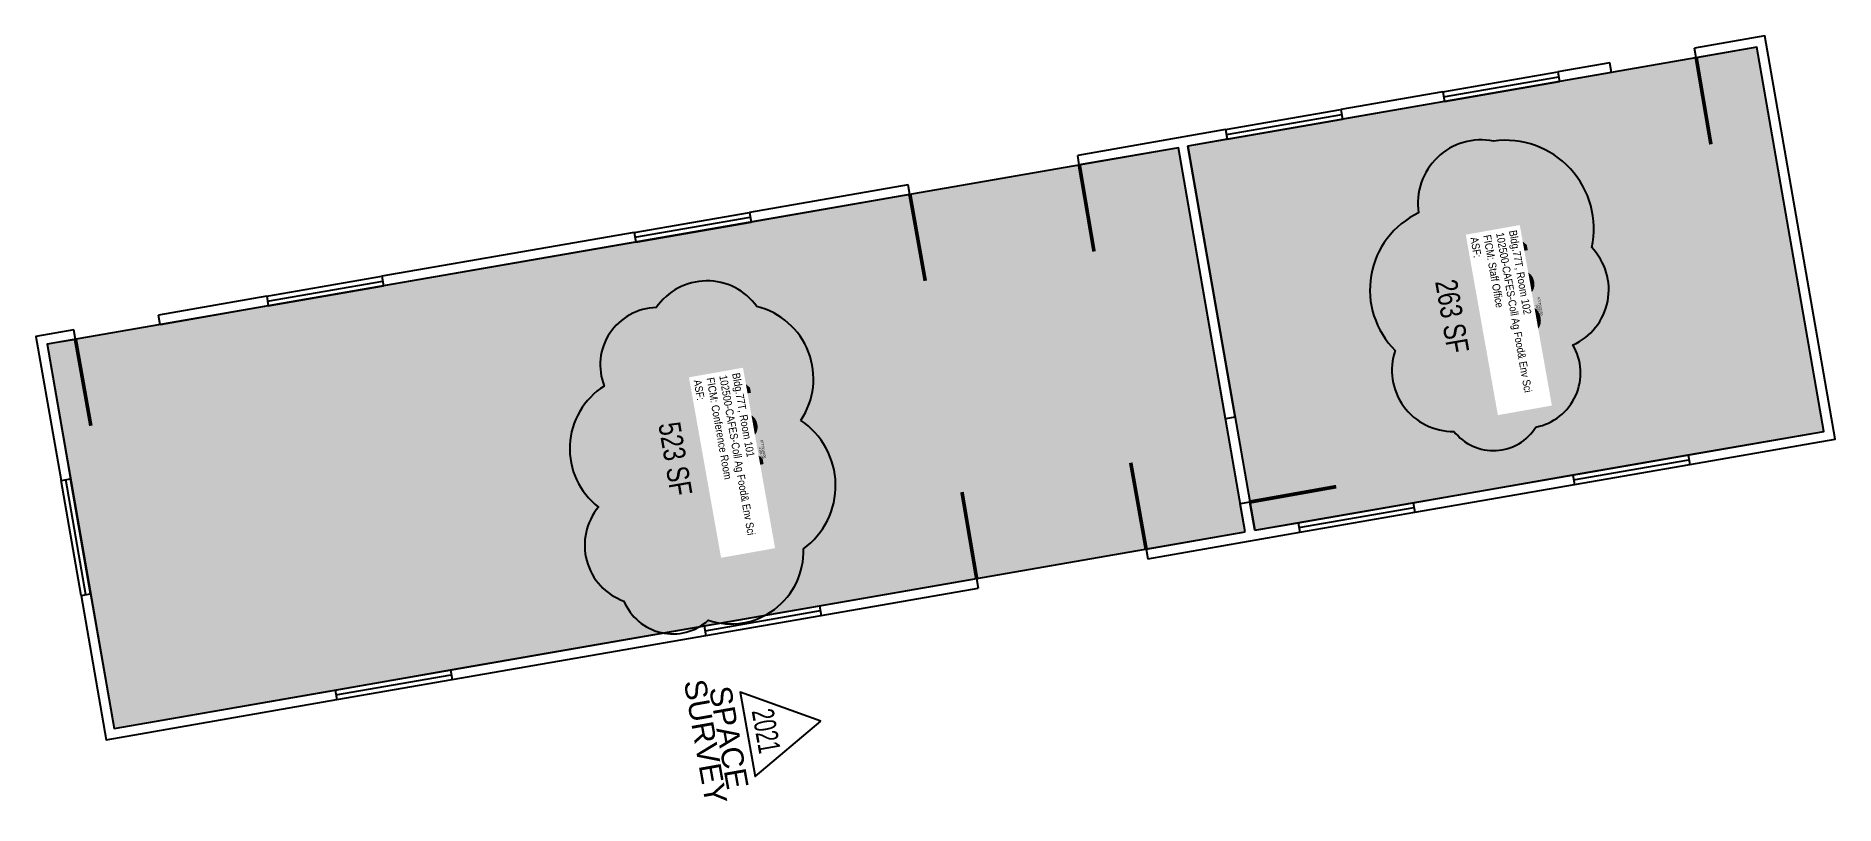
# Model space of a CAD drawing. Header units: inches. Extents: x 69179698 to 69180436, y 27710889 to 27711204.
import ezdxf
from ezdxf.enums import TextEntityAlignment as Align

# ---------------------------------------------------------------- set-up
doc = ezdxf.new("R2010")
doc.units = ezdxf.units.IN
doc.header["$MEASUREMENT"] = 0
for name, color, linetype in [('A-DOOR', 2, 'Continuous'), ('A-GLAZ', 1, 'Continuous'), ('A-IDEN-RNUM', 7, 'Continuous'), ('A-IDEN-SNUM', 4, 'Continuous'), ('A-IDEN-VNUM', 4, 'Continuous'), ('A-WALL', 5, 'Continuous'), ('AREA-ASSIGN', 7, 'Continuous'), ('AREA-TEXT', 3, 'Continuous'), ('Rooms-Category-Color', 7, 'Continuous'), ('Rooms-College-Color', 7, 'Continuous'), ('Rooms-Department-Color', 7, 'Continuous'), ('Rooms-Division-Color', 7, 'Continuous'), ('Rooms-Information', 7, 'Continuous')]:
    doc.layers.add(name, color=color, linetype=linetype)
doc.layers.add('A-REV', color=1, linetype='Continuous', true_color=0xff0000)
doc.styles.add('Arial', font='arial.ttf')
doc.styles.add('CP_AREA', font='arial.ttf', dxfattribs={"height": 15})
doc.styles.add('CP_ROOMSNUMBER', font='arial.ttf', dxfattribs={"height": 1})
doc.styles.add('CP_ROOMVNUMBER', font='arial.ttf', dxfattribs={"width": 0.85, "height": 0.075})

# ---------------------------------------------------------------- blocks, each defined once
blk = doc.blocks.new('Space Revision')
at = {"layer": 'A-REV', "transparency": 16777216}
blk.add_lwpolyline([(0, 2.538), (-1.465, 0), (1.465, 0)], close=True, dxfattribs=at)
at = {"layer": 'A-REV', "transparency": 16777216, "insert": (0, -0.274), "char_height": 0.75, "attachment_point": 2, "line_spacing_factor": 0.65, "style": 'Arial'}
blk.add_mtext_dynamic_manual_height_columns('SPACE\\PSURVEY', width=1.2391, gutter_width=0.0182, heights=[0], dxfattribs=at)
at = {"layer": 'A-REV', "transparency": 16777216, "style": 'Arial', "width": 0.65}
blk.add_attdef('YEAR', text='', height=0.75, dxfattribs=at).set_placement((0, 0.646), align=Align.MIDDLE_CENTER)
at = {"layer": 'A-REV', "style": 'Arial', "flags": 1}
blk.add_attdef('UPDATES', text='', height=0.75, dxfattribs=at).set_placement((1.499, 1.084), align=Align.TOP_LEFT)

msp = doc.modelspace()

# ---------------------------------------------------------------- hatches: boundary and pattern name
at = {"layer": 'Rooms-Category-Color', "true_color": 0xfa9ba3}
for points in [[(69180198.32, 27711001.34), (69180431.78, 27711041.91), (69180404.38, 27711199.55), (69180170.93, 27711158.98)], [(69180194.38, 27711000.66), (69180166.99, 27711158.3), (69179702.9, 27711077.65), (69179730.29, 27710920.01)]]:
    msp.add_hatch(color=241, dxfattribs=at).paths.add_polyline_path(points)
at = {"layer": 'Rooms-College-Color', "true_color": 0xadadad}
for points in [[(69180198.32, 27711001.34), (69180431.78, 27711041.91), (69180404.38, 27711199.55), (69180170.93, 27711158.98)], [(69180194.38, 27711000.66), (69180166.99, 27711158.3), (69179702.9, 27711077.65), (69179730.29, 27710920.01)]]:
    msp.add_hatch(color=253, dxfattribs=at).paths.add_polyline_path(points)
at = {"layer": 'Rooms-Department-Color', "true_color": 0xe3c5e1}
for points in [[(69180198.32, 27711001.34), (69180431.78, 27711041.91), (69180404.38, 27711199.55), (69180170.93, 27711158.98)], [(69180194.38, 27711000.66), (69180166.99, 27711158.3), (69179702.9, 27711077.65), (69179730.29, 27710920.01)]]:
    msp.add_hatch(color=254, dxfattribs=at).paths.add_polyline_path(points)
at = {"layer": 'Rooms-Division-Color', "true_color": 0xe3c5e1}
for points in [[(69180198.32, 27711001.34), (69180431.78, 27711041.91), (69180404.38, 27711199.55), (69180170.93, 27711158.98)], [(69180194.38, 27711000.66), (69180166.99, 27711158.3), (69179702.9, 27711077.65), (69179730.29, 27710920.01)]]:
    msp.add_hatch(color=254, dxfattribs=at).paths.add_polyline_path(points)

# ---------------------------------------------------------------- linework, layer by layer
at = {"layer": 'A-DOOR'}
for points in [[(69180379.46, 27711195.22, 1.5, 1.5, 0), (69180385.48, 27711159.72, 0, 0, 0), (69180384.75, 27711159.6, 0, 0, -0.400959), (69180344.7, 27711189.18, 0, 0, -0.400959)], [(69180056.83, 27711139.15, 1.5, 1.5, 0), (69180063.13, 27711103.71, 0, 0, 0), (69180063.87, 27711103.84, 0, 0, 0.400959), (69180091.59, 27711145.19, 0, 0, 0.400959)], [(69180126.35, 27711151.23, 1.5, 1.5, 0), (69180132.38, 27711115.74, 0, 0, 0), (69180131.64, 27711115.62, 0, 0, -0.400959), (69180091.59, 27711145.19, 0, 0, -0.400959)], [(69179714.47, 27711079.66, 1.5, 1.5, 0), (69179720.78, 27711044.22, 0, 0, 0), (69179721.51, 27711044.35, 0, 0, 0.400959), (69179749.23, 27711085.7, 0, 0, 0.400959)], [(69180196.31, 27711012.92, 1.5, 1.5, 0), (69180231.75, 27711019.23, 0, 0, 0), (69180231.62, 27711019.96, 0, 0, 0.400959), (69180190.27, 27711047.68, 0, 0, 0.400959)], [(69180153.75, 27710993.6, 1.5, 1.5, 0), (69180147.44, 27711029.04, 0, 0, 0), (69180146.71, 27711028.91, 0, 0, 0.400959), (69180118.98, 27710987.56, 0, 0, 0.400959)], [(69180084.22, 27710981.52, 1.5, 1.5, 0), (69180078.2, 27711017.01, 0, 0, 0), (69180078.94, 27711017.13, 0, 0, -0.400959), (69180118.98, 27710987.56, 0, 0, -0.400959)]]:
    msp.add_lwpolyline(points, format="xyseb", dxfattribs=at)
at = {"layer": 'A-GLAZ'}
for points in [[(69180275.43, 27711181.2), (69180322.72, 27711189.42)], [(69180275.77, 27711179.23), (69180323.07, 27711187.45)], [(69180276.12, 27711177.26), (69180323.41, 27711185.48)], [(69180186.38, 27711165.73), (69180233.67, 27711173.94)], [(69180186.72, 27711163.76), (69180234.01, 27711171.97)], [(69180187.07, 27711161.78), (69180234.36, 27711170)], [(69179943.69, 27711123.55), (69179990.98, 27711131.77)], [(69179944.03, 27711121.58), (69179991.32, 27711129.8)], [(69179944.37, 27711119.61), (69179991.66, 27711127.83)], [(69179792.92, 27711097.35), (69179840.21, 27711105.57)], [(69179793.26, 27711095.38), (69179840.55, 27711103.6)], [(69179793.6, 27711093.41), (69179840.9, 27711101.63)], [(69180328.81, 27711024.02), (69180376.1, 27711032.24)], [(69180329.15, 27711022.05), (69180376.44, 27711030.26)], [(69180329.49, 27711020.08), (69180376.78, 27711028.29)], [(69179716.76, 27710974.5), (69179708.54, 27711021.79)], [(69179718.73, 27710974.84), (69179710.51, 27711022.14)], [(69179720.7, 27710975.19), (69179712.48, 27711022.48)], [(69180216.08, 27711004.43), (69180263.37, 27711012.65)], [(69180216.43, 27711002.46), (69180263.72, 27711010.68)], [(69180216.77, 27711000.49), (69180264.06, 27711008.71)], [(69179972.46, 27710962.1), (69180019.75, 27710970.31)], [(69179972.81, 27710960.13), (69180020.1, 27710968.34)], [(69179973.15, 27710958.15), (69180020.44, 27710966.37)], [(69179821, 27710935.78), (69179868.29, 27710943.99)], [(69179821.34, 27710933.81), (69179868.63, 27710942.02)], [(69179821.68, 27710931.84), (69179868.97, 27710940.05)]]:
    msp.add_lwpolyline(points, dxfattribs=at)
at = {"layer": 'A-REV'}
for points in [[(69180336.6, 27711117.36, 0.520567), (69180296.31, 27711161.03, 0.520567), (69180265.57, 27711131.6, 0.520567), (69180255.95, 27711075.15, 0.520567), (69180280.07, 27711041.89, 0.520567), (69180313.67, 27711043.69, 0.520567), (69180328.84, 27711077.37, 0.520567)], [(69180012.08, 27711046.4, 0.520567), (69179994.05, 27711093.13, 0.520567), (69179952.75, 27711092.7, 0.520567), (69179931.4, 27711060.51, 0.520567), (69179929.05, 27711010.83, 0.520567), (69179939.53, 27710972.25, 0.520567), (69179974.08, 27710964.4, 0.520567), (69180013.18, 27710993.7, 0.520567)]]:
    msp.add_lwpolyline(points, format="xyb", close=True, dxfattribs=at)
at = {"layer": 'A-WALL'}
for points in [[(69180376.1, 27711032.24), (69180431.78, 27711041.91), (69180404.38, 27711199.55), (69180379.46, 27711195.22)], [(69180376.78, 27711028.29), (69180436.4, 27711038.65), (69180407.64, 27711204.17), (69180378.78, 27711199.16)], [(69180379.46, 27711195.22), (69180378.78, 27711199.16)], [(69180344.01, 27711193.12), (69180322.72, 27711189.42)], [(69180344.7, 27711189.17), (69180344.02, 27711193.11)], [(69180322.72, 27711189.42), (69180323.41, 27711185.48)], [(69180344.7, 27711189.18), (69180323.41, 27711185.48)], [(69180275.43, 27711181.2), (69180233.67, 27711173.94)], [(69180276.12, 27711177.26), (69180234.36, 27711170)], [(69180275.43, 27711181.2), (69180276.12, 27711177.26)], [(69180233.67, 27711173.94), (69180234.36, 27711170)], [(69180186.38, 27711165.73), (69180125.67, 27711155.18)], [(69180187.07, 27711161.78), (69180170.93, 27711158.98)], [(69180186.38, 27711165.73), (69180187.07, 27711161.78)], [(69180126.35, 27711151.23), (69180125.67, 27711155.18)], [(69180166.99, 27711158.3), (69180126.35, 27711151.23)], [(69180186.33, 27711047), (69180166.99, 27711158.3)], [(69180190.27, 27711047.68), (69180170.93, 27711158.98)], [(69180056.15, 27711143.1), (69179990.98, 27711131.77)], [(69180056.83, 27711139.15), (69179991.66, 27711127.83)], [(69180056.83, 27711139.15), (69180056.15, 27711143.1)], [(69179990.98, 27711131.77), (69179991.66, 27711127.83)], [(69179943.69, 27711123.55), (69179840.21, 27711105.57)], [(69179943.69, 27711123.55), (69179944.37, 27711119.61)], [(69179944.37, 27711119.61), (69179840.9, 27711101.63)], [(69179840.21, 27711105.57), (69179840.9, 27711101.63)], [(69179792.92, 27711097.35), (69179748.55, 27711089.64)], [(69179792.92, 27711097.35), (69179793.6, 27711093.41)], [(69179749.23, 27711085.7), (69179748.55, 27711089.64)], [(69179793.6, 27711093.41), (69179749.23, 27711085.7)], [(69179713.79, 27711083.6), (69179698.27, 27711080.91), (69179708.54, 27711021.79)], [(69179714.47, 27711079.66), (69179702.9, 27711077.65), (69179712.48, 27711022.48)], [(69179714.47, 27711079.66), (69179713.79, 27711083.6)], [(69180190.27, 27711047.68), (69180186.33, 27711047)], [(69180376.1, 27711032.24), (69180376.78, 27711028.29)], [(69179708.54, 27711021.79), (69179712.48, 27711022.48)], [(69180263.37, 27711012.65), (69180328.81, 27711024.02)], [(69180264.06, 27711008.71), (69180329.49, 27711020.08)], [(69180328.81, 27711024.02), (69180329.49, 27711020.08)], [(69180196.31, 27711012.92), (69180192.37, 27711012.24)], [(69180198.32, 27711001.34), (69180196.31, 27711012.92)], [(69180263.37, 27711012.65), (69180264.06, 27711008.71)], [(69180194.38, 27711000.66), (69180192.37, 27711012.24)], [(69180153.75, 27710993.6), (69180194.38, 27711000.66)], [(69180154.43, 27710989.66), (69180216.77, 27711000.49)], [(69180198.32, 27711001.34), (69180216.08, 27711004.43)], [(69180216.08, 27711004.43), (69180216.77, 27711000.49)], [(69180153.75, 27710993.6), (69180154.43, 27710989.66)], [(69180019.75, 27710970.31), (69180084.22, 27710981.52)], [(69180020.44, 27710966.37), (69180084.91, 27710977.58)], [(69180084.22, 27710981.52), (69180084.91, 27710977.58)], [(69179716.76, 27710974.5), (69179720.7, 27710975.19)], [(69179716.76, 27710974.5), (69179727.03, 27710915.39), (69179821.68, 27710931.84)], [(69179720.7, 27710975.19), (69179730.29, 27710920.01), (69179821, 27710935.78)], [(69180019.75, 27710970.31), (69180020.44, 27710966.37)], [(69179868.29, 27710943.99), (69179972.46, 27710962.1)], [(69179972.46, 27710962.1), (69179973.15, 27710958.15)], [(69179868.97, 27710940.05), (69179973.15, 27710958.15)], [(69179868.29, 27710943.99), (69179868.97, 27710940.05)], [(69179821, 27710935.78), (69179821.68, 27710931.84)]]:
    msp.add_lwpolyline(points, dxfattribs=at)
at = {"layer": 'AREA-ASSIGN'}
for points in [[(69180198.32, 27711001.34), (69180431.78, 27711041.91), (69180404.38, 27711199.55), (69180170.93, 27711158.98)], [(69180194.38, 27711000.66), (69180166.99, 27711158.3), (69179702.9, 27711077.65), (69179730.29, 27710920.01)]]:
    msp.add_lwpolyline(points, close=True, dxfattribs=at)

# ---------------------------------------------------------------- block references
at = {"layer": 'A-REV', "xscale": 12, "yscale": 12, "zscale": 12, "rotation": 280.08}
msp.add_blockref('Space Revision', (69179990.27, 27710917.64), dxfattribs=at).add_auto_attribs({'YEAR': '2021'})

# ---------------------------------------------------------------- texts
at = {"layer": 'A-IDEN-RNUM', "style": 'CP_ROOMSNUMBER', "width": 0.85}
for s, p in [('0102-00', (69180314.5, 27711091.43)), ('0101-00', (69179995.78, 27711032.88))]:
    msp.add_text(s, height=1, rotation=280.08139, dxfattribs=at).set_placement(p, align=Align.MIDDLE)
at = {"layer": 'A-IDEN-SNUM', "style": 'CP_ROOMSNUMBER', "width": 0.85}
for s, p in [('077T010200', (69180315.43, 27711093.21)), ('077T010100', (69179996.71, 27711034.66))]:
    msp.add_text(s, height=1, rotation=280.08139, dxfattribs=at).set_placement(p, align=Align.MIDDLE)
at = {"layer": 'A-IDEN-VNUM', "style": 'CP_ROOMVNUMBER', "width": 0.85}
for s, p in [('102', (69180301.57, 27711101.32)), ('101', (69179982.85, 27711042.78))]:
    msp.add_text(s, height=22.5, rotation=280.08139, dxfattribs=at).set_placement(p, align=Align.MIDDLE)
at = {"layer": 'AREA-TEXT', "style": 'CP_AREA', "width": 0.75}
for s, p in [('263 SF', (69180279.33, 27711089.15)), ('523 SF', (69179960.61, 27711030.61))]:
    msp.add_text(s, height=9, rotation=279.85776, dxfattribs=at).set_placement(p, align=Align.MIDDLE_CENTER)

# ---------------------------------------------------------------- next in the draw order: texts
at = {"layer": 'Rooms-Information', "char_height": 3.2143, "width": 72, "attachment_point": 7, "rotation": 280.08139, "style": 'CP_ROOMVNUMBER', "bg_fill": 3, "box_fill_scale": 1.5, "bg_fill_color": 256, "bg_fill_true_color": 13158600, "bg_fill_transparency": 0}
for s, insert in [('Bldg.77T, Room 102^M^J102500-CAFES-Coll Ag Food& Env Sci^M^JFICM: Staff Office^M^JASF: ', (69180286.73, 27711121.32)), ('Bldg.77T, Room 101^M^J102500-CAFES-Coll Ag Food& Env Sci^M^JFICM: Conference Room^M^JASF: ', (69179968.01, 27711062.78))]:
    msp.add_mtext(s, dxfattribs=dict(at, insert=insert))

doc.saveas('drawing.dxf')
